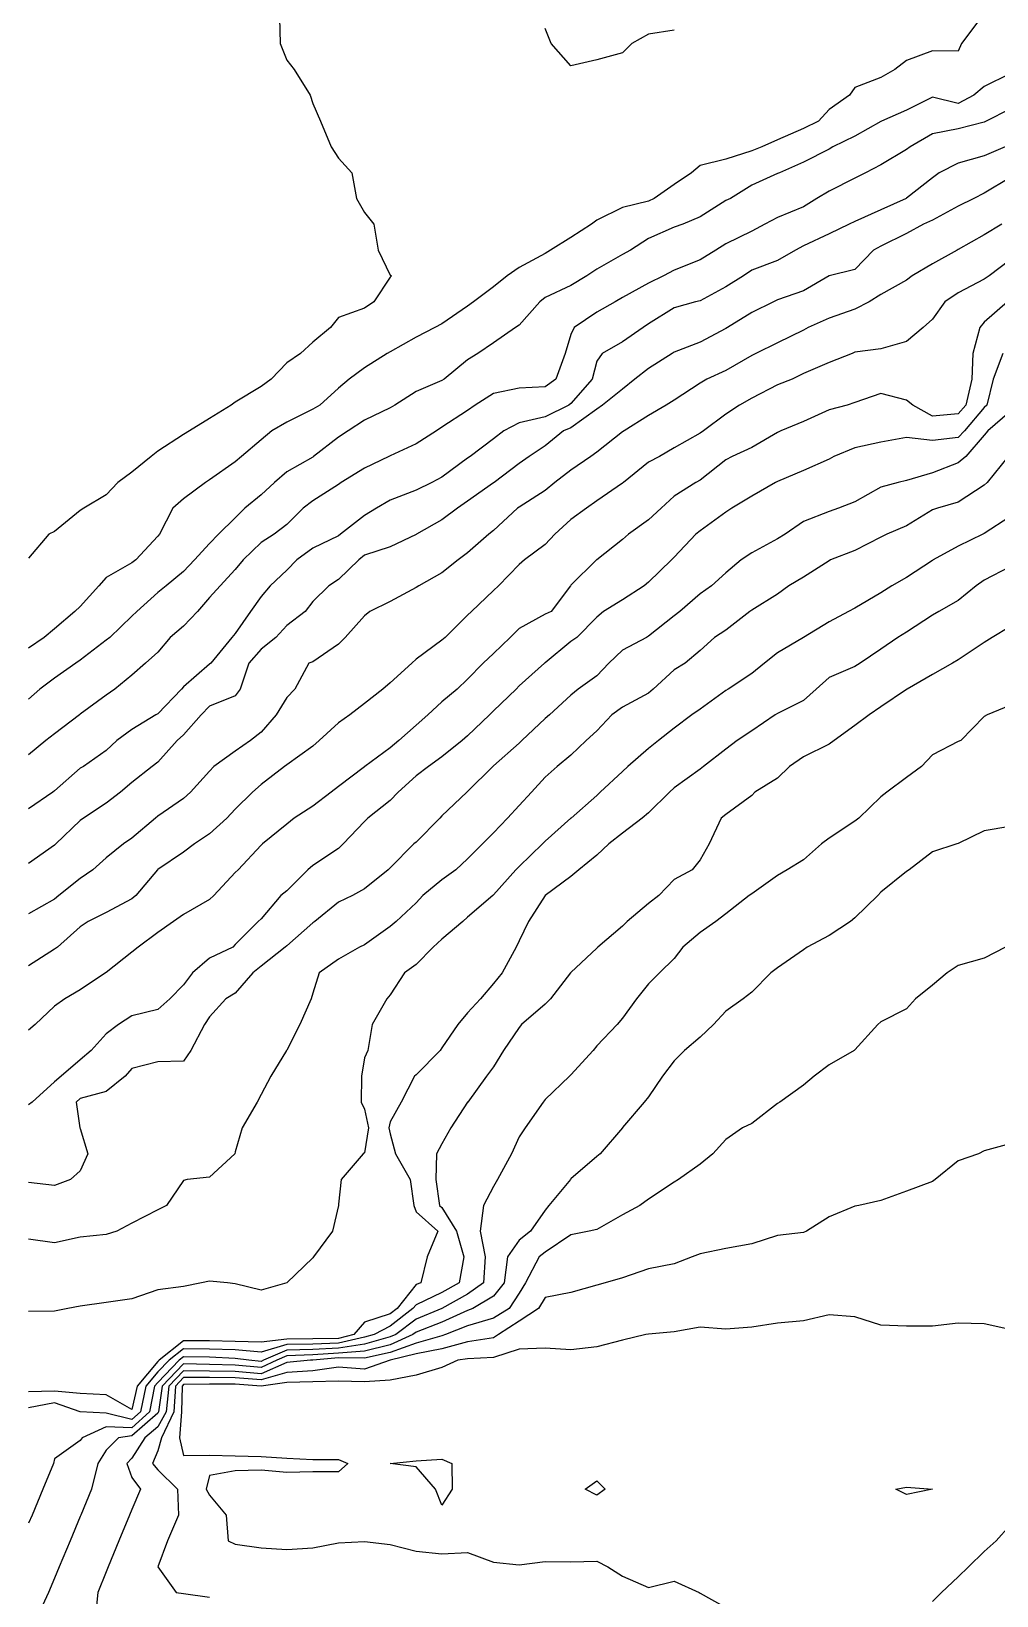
# Model space of a CAD drawing. Header units: metres. Extents: x 2681030 to 2681330, y 1246000 to 1246290.
# Drawn here: x 2681275.8 to 2681294.49, y 1246029.69 to 1246059.99 of the extents above; entities that cross this region are included whole.
import ezdxf

# ---------------------------------------------------------------- set-up
doc = ezdxf.new("R2010")
doc.units = ezdxf.units.M
doc.layers.add('BASIS_HOEHENLINIEN', color=8, linetype='Continuous')

msp = doc.modelspace()

# ---------------------------------------------------------------- linework, layer by layer
at = {"layer": 'BASIS_HOEHENLINIEN'}
for points in [[(2681294.188, 1246060.25, 0), (2681293.813, 1246059.75, 0), (2681293.75, 1246059.603, 0), (2681293.25, 1246059.611, 0), (2681292.75, 1246059.423, 0), (2681292.523, 1246059.25, 0), (2681292.25, 1246059.094, 0), (2681291.75, 1246058.899, 0), (2681291.644, 1246058.75, 0), (2681291.25, 1246058.474, 0), (2681291.046, 1246058.25, 0), (2681290.75, 1246058.103, 0), (2681290.25, 1246057.889, 0), (2681289.949, 1246057.75, 0), (2681289.75, 1246057.673, 0), (2681289.25, 1246057.514, 0), (2681288.75, 1246057.39, 0), (2681288.586, 1246057.25, 0), (2681288.25, 1246057.018, 0), (2681287.861, 1246056.75, 0), (2681287.75, 1246056.695, 0), (2681287.25, 1246056.574, 0), (2681286.75, 1246056.33, 0), (2681286.651, 1246056.25, 0), (2681286.25, 1246055.995, 0), (2681285.853, 1246055.75, 0), (2681285.75, 1246055.687, 0), (2681285.25, 1246055.416, 0), (2681285.018, 1246055.25, 0), (2681284.75, 1246055.042, 0), (2681284.361, 1246054.75, 0), (2681284.25, 1246054.667, 0), (2681283.75, 1246054.323, 0), (2681283.615, 1246054.25, 0), (2681283.25, 1246054.062, 0), (2681282.75, 1246053.78, 0), (2681282.69, 1246053.75, 0), (2681282.25, 1246053.47, 0), (2681281.957, 1246053.25, 0), (2681281.75, 1246053.079, 0), (2681281.389, 1246052.75, 0), (2681281.25, 1246052.672, 0), (2681280.75, 1246052.419, 0), (2681280.46, 1246052.25, 0), (2681280.25, 1246052.073, 0), (2681279.869, 1246051.75, 0), (2681279.75, 1246051.649, 0), (2681279.25, 1246051.298, 0), (2681279.176, 1246051.25, 0), (2681278.75, 1246050.933, 0), (2681278.542, 1246050.75, 0), (2681278.286, 1246050.25, 0), (2681278.25, 1246050.209, 0), (2681277.823, 1246049.75, 0), (2681277.75, 1246049.692, 0), (2681277.25, 1246049.407, 0), (2681277.109, 1246049.25, 0), (2681276.75, 1246048.85, 0), (2681276.646, 1246048.75, 0), (2681276.25, 1246048.417, 0), (2681276.052, 1246048.25, 0), (2681275.75, 1246048.039, 0)], [(2681280.606, 1246060.25, 0), (2681280.618, 1246059.75, 0), (2681280.75, 1246059.431, 0), (2681280.893, 1246059.25, 0), (2681281.199, 1246058.75, 0), (2681281.25, 1246058.588, 0), (2681281.4, 1246058.25, 0), (2681281.61, 1246057.75, 0), (2681281.75, 1246057.53, 0), (2681282.005, 1246057.25, 0), (2681282.095, 1246056.75, 0), (2681282.25, 1246056.481, 0), (2681282.432, 1246056.25, 0), (2681282.515, 1246055.75, 0), (2681282.75, 1246055.262, 0), (2681282.773, 1246055.25, 0), (2681282.75, 1246055.227, 0), (2681282.433, 1246054.75, 0), (2681282.25, 1246054.623, 0), (2681281.75, 1246054.448, 0), (2681281.596, 1246054.25, 0), (2681281.25, 1246053.965, 0), (2681281.013, 1246053.75, 0), (2681280.75, 1246053.566, 0), (2681280.448, 1246053.25, 0), (2681280.25, 1246053.108, 0), (2681279.75, 1246052.807, 0), (2681279.673, 1246052.75, 0), (2681279.25, 1246052.49, 0), (2681278.867, 1246052.25, 0), (2681278.75, 1246052.176, 0), (2681278.25, 1246051.857, 0), (2681278.121, 1246051.75, 0), (2681277.75, 1246051.451, 0), (2681277.478, 1246051.25, 0), (2681277.25, 1246051.012, 0), (2681276.816, 1246050.75, 0), (2681276.75, 1246050.705, 0), (2681276.25, 1246050.301, 0), (2681276.139, 1246050.25, 0), (2681275.75, 1246049.786, 0)], [(2681287.429, 1246059.75, 0), (2681287.25, 1246059.572, 0), (2681286.75, 1246059.438, 0), (2681286.25, 1246059.32, 0), (2681285.87, 1246059.75, 0), (2681285.75, 1246060.04, 0)], [(2681288.25, 1246060.009, 0), (2681287.75, 1246059.93, 0), (2681287.429, 1246059.75, 0)], [(2681294.75, 1246059.165, 0), (2681294.25, 1246058.919, 0), (2681294.049, 1246058.75, 0), (2681293.75, 1246058.591, 0), (2681293.25, 1246058.714, 0), (2681292.75, 1246058.459, 0), (2681292.262, 1246058.25, 0), (2681292.25, 1246058.244, 0), (2681291.75, 1246057.959, 0), (2681291.322, 1246057.75, 0), (2681291.25, 1246057.707, 0), (2681290.75, 1246057.455, 0), (2681290.286, 1246057.25, 0), (2681290.25, 1246057.234, 0), (2681289.75, 1246057.008, 0), (2681289.341, 1246056.75, 0), (2681289.25, 1246056.713, 0), (2681288.75, 1246056.393, 0), (2681288.416, 1246056.25, 0), (2681288.25, 1246056.195, 0), (2681287.75, 1246055.978, 0), (2681287.402, 1246055.75, 0), (2681287.25, 1246055.666, 0), (2681286.75, 1246055.382, 0), (2681286.556, 1246055.25, 0), (2681286.25, 1246055.066, 0), (2681285.75, 1246054.835, 0), (2681285.646, 1246054.75, 0), (2681285.25, 1246054.297, 0), (2681285.174, 1246054.25, 0), (2681284.75, 1246053.955, 0), (2681284.447, 1246053.75, 0), (2681284.25, 1246053.628, 0), (2681283.796, 1246053.25, 0), (2681283.75, 1246053.223, 0), (2681283.25, 1246053.01, 0), (2681282.839, 1246052.75, 0), (2681282.75, 1246052.696, 0), (2681282.25, 1246052.454, 0), (2681281.937, 1246052.25, 0), (2681281.75, 1246052.13, 0), (2681281.266, 1246051.75, 0), (2681281.25, 1246051.738, 0), (2681280.75, 1246051.457, 0), (2681280.509, 1246051.25, 0), (2681280.25, 1246051.01, 0), (2681279.935, 1246050.75, 0), (2681279.75, 1246050.568, 0), (2681279.428, 1246050.25, 0), (2681279.25, 1246050.07, 0), (2681278.958, 1246049.75, 0), (2681278.75, 1246049.527, 0), (2681278.41, 1246049.25, 0), (2681278.25, 1246049.116, 0), (2681277.846, 1246048.75, 0), (2681277.75, 1246048.663, 0), (2681277.322, 1246048.25, 0), (2681277.25, 1246048.194, 0), (2681276.75, 1246047.806, 0), (2681276.664, 1246047.75, 0), (2681276.25, 1246047.463, 0), (2681275.964, 1246047.25, 0), (2681275.75, 1246047.053, 0)], [(2681294.75, 1246058.477, 0), (2681294.292, 1246058.25, 0), (2681294.25, 1246058.229, 0), (2681293.75, 1246058.101, 0), (2681293.25, 1246058.005, 0), (2681292.821, 1246057.75, 0), (2681292.75, 1246057.7, 0), (2681292.25, 1246057.404, 0), (2681291.955, 1246057.25, 0), (2681291.75, 1246057.143, 0), (2681291.25, 1246056.892, 0), (2681291.014, 1246056.75, 0), (2681290.75, 1246056.59, 0), (2681290.25, 1246056.38, 0), (2681290.002, 1246056.25, 0), (2681289.75, 1246056.117, 0), (2681289.25, 1246055.87, 0), (2681289.057, 1246055.75, 0), (2681288.75, 1246055.561, 0), (2681288.25, 1246055.363, 0), (2681288.041, 1246055.25, 0), (2681287.75, 1246055.11, 0), (2681287.25, 1246054.834, 0), (2681287.105, 1246054.75, 0), (2681286.75, 1246054.55, 0), (2681286.314, 1246054.25, 0), (2681286.25, 1246054.118, 0), (2681286.138, 1246053.75, 0), (2681285.955, 1246053.25, 0), (2681285.75, 1246053.103, 0), (2681285.25, 1246053.074, 0), (2681284.75, 1246052.973, 0), (2681284.395, 1246052.75, 0), (2681284.25, 1246052.642, 0), (2681283.75, 1246052.319, 0), (2681283.645, 1246052.25, 0), (2681283.25, 1246052.001, 0), (2681282.75, 1246051.763, 0), (2681282.721, 1246051.75, 0), (2681282.25, 1246051.53, 0), (2681281.803, 1246051.25, 0), (2681281.75, 1246051.213, 0), (2681281.25, 1246050.896, 0), (2681281.063, 1246050.75, 0), (2681280.75, 1246050.437, 0), (2681280.504, 1246050.25, 0), (2681280.25, 1246050.09, 0), (2681279.901, 1246049.75, 0), (2681279.75, 1246049.562, 0), (2681279.459, 1246049.25, 0), (2681279.25, 1246049.022, 0), (2681279.017, 1246048.75, 0), (2681278.75, 1246048.469, 0), (2681278.491, 1246048.25, 0), (2681278.25, 1246047.964, 0), (2681278.013, 1246047.75, 0), (2681277.75, 1246047.521, 0), (2681277.419, 1246047.25, 0), (2681277.25, 1246047.134, 0), (2681276.75, 1246046.761, 0), (2681276.736, 1246046.75, 0), (2681276.25, 1246046.379, 0), (2681276.082, 1246046.25, 0), (2681275.75, 1246045.972, 0)], [(2681294.657, 1246057.75, 0), (2681294.25, 1246057.575, 0), (2681293.75, 1246057.431, 0), (2681293.38, 1246057.25, 0), (2681293.25, 1246057.149, 0), (2681292.75, 1246056.755, 0), (2681292.741, 1246056.75, 0), (2681292.25, 1246056.532, 0), (2681291.75, 1246056.307, 0), (2681291.638, 1246056.25, 0), (2681291.25, 1246056.066, 0), (2681290.75, 1246055.836, 0), (2681290.599, 1246055.75, 0), (2681290.25, 1246055.551, 0), (2681289.75, 1246055.361, 0), (2681289.59, 1246055.25, 0), (2681289.25, 1246055.042, 0), (2681288.75, 1246054.771, 0), (2681288.665, 1246054.75, 0), (2681288.25, 1246054.63, 0), (2681287.75, 1246054.322, 0), (2681287.647, 1246054.25, 0), (2681287.25, 1246053.974, 0), (2681286.854, 1246053.75, 0), (2681286.75, 1246053.599, 0), (2681286.66, 1246053.25, 0), (2681286.25, 1246052.781, 0), (2681286.21, 1246052.75, 0), (2681285.75, 1246052.524, 0), (2681285.25, 1246052.408, 0), (2681284.949, 1246052.25, 0), (2681284.75, 1246052.095, 0), (2681284.297, 1246051.75, 0), (2681284.25, 1246051.718, 0), (2681283.75, 1246051.356, 0), (2681283.557, 1246051.25, 0), (2681283.25, 1246051.098, 0), (2681282.75, 1246050.908, 0), (2681282.483, 1246050.75, 0), (2681282.25, 1246050.609, 0), (2681281.787, 1246050.25, 0), (2681281.75, 1246050.218, 0), (2681281.25, 1246049.977, 0), (2681280.944, 1246049.75, 0), (2681280.75, 1246049.552, 0), (2681280.424, 1246049.25, 0), (2681280.25, 1246049.04, 0), (2681280.047, 1246048.75, 0), (2681279.75, 1246048.324, 0), (2681279.684, 1246048.25, 0), (2681279.276, 1246047.75, 0), (2681279.25, 1246047.729, 0), (2681278.75, 1246047.291, 0), (2681278.711, 1246047.25, 0), (2681278.25, 1246046.771, 0), (2681278.213, 1246046.75, 0), (2681277.75, 1246046.467, 0), (2681277.456, 1246046.25, 0), (2681277.25, 1246046.059, 0), (2681276.809, 1246045.75, 0), (2681276.75, 1246045.717, 0), (2681276.25, 1246045.275, 0), (2681276.216, 1246045.25, 0), (2681275.75, 1246044.931, 0)], [(2681294.75, 1246057.147, 0), (2681294.25, 1246056.854, 0), (2681294.051, 1246056.75, 0), (2681293.75, 1246056.604, 0), (2681293.25, 1246056.329, 0), (2681293.074, 1246056.25, 0), (2681292.75, 1246056.07, 0), (2681292.25, 1246055.829, 0), (2681292.107, 1246055.75, 0), (2681291.75, 1246055.375, 0), (2681291.253, 1246055.25, 0), (2681291.25, 1246055.249, 0), (2681290.75, 1246054.961, 0), (2681290.25, 1246054.787, 0), (2681290.173, 1246054.75, 0), (2681289.75, 1246054.539, 0), (2681289.282, 1246054.25, 0), (2681289.25, 1246054.23, 0), (2681288.75, 1246053.969, 0), (2681288.25, 1246053.775, 0), (2681288.21, 1246053.75, 0), (2681287.75, 1246053.459, 0), (2681287.489, 1246053.25, 0), (2681287.25, 1246053.06, 0), (2681286.862, 1246052.75, 0), (2681286.75, 1246052.672, 0), (2681286.25, 1246052.311, 0), (2681286.107, 1246052.25, 0), (2681285.75, 1246051.96, 0), (2681285.442, 1246051.75, 0), (2681285.25, 1246051.62, 0), (2681284.762, 1246051.25, 0), (2681284.75, 1246051.241, 0), (2681284.25, 1246050.888, 0), (2681284.053, 1246050.75, 0), (2681283.75, 1246050.525, 0), (2681283.258, 1246050.25, 0), (2681283.25, 1246050.245, 0), (2681282.75, 1246050.002, 0), (2681282.25, 1246049.841, 0), (2681282.144, 1246049.75, 0), (2681281.75, 1246049.372, 0), (2681281.563, 1246049.25, 0), (2681281.25, 1246048.942, 0), (2681281.103, 1246048.75, 0), (2681280.75, 1246048.48, 0), (2681280.536, 1246048.25, 0), (2681280.25, 1246048.021, 0), (2681280.016, 1246047.75, 0), (2681279.846, 1246047.25, 0), (2681279.75, 1246047.121, 0), (2681279.25, 1246046.919, 0), (2681279.093, 1246046.75, 0), (2681278.75, 1246046.362, 0), (2681278.626, 1246046.25, 0), (2681278.25, 1246045.834, 0), (2681278.142, 1246045.75, 0), (2681277.75, 1246045.44, 0), (2681277.526, 1246045.25, 0), (2681277.25, 1246045.038, 0), (2681276.81, 1246044.75, 0), (2681276.75, 1246044.704, 0), (2681276.279, 1246044.25, 0), (2681276.25, 1246044.225, 0), (2681275.75, 1246043.872, 0)], [(2681294.592, 1246056.25, 0), (2681294.25, 1246056.043, 0), (2681293.75, 1246055.763, 0), (2681293.726, 1246055.75, 0), (2681293.25, 1246055.486, 0), (2681292.858, 1246055.25, 0), (2681292.75, 1246055.17, 0), (2681292.25, 1246054.893, 0), (2681292.023, 1246054.75, 0), (2681291.75, 1246054.605, 0), (2681291.25, 1246054.434, 0), (2681290.845, 1246054.25, 0), (2681290.75, 1246054.203, 0), (2681290.25, 1246053.955, 0), (2681289.833, 1246053.75, 0), (2681289.75, 1246053.711, 0), (2681289.25, 1246053.417, 0), (2681288.883, 1246053.25, 0), (2681288.75, 1246053.171, 0), (2681288.25, 1246052.842, 0), (2681288.096, 1246052.75, 0), (2681287.75, 1246052.544, 0), (2681287.282, 1246052.25, 0), (2681287.25, 1246052.229, 0), (2681286.75, 1246051.836, 0), (2681286.636, 1246051.75, 0), (2681286.25, 1246051.49, 0), (2681285.939, 1246051.25, 0), (2681285.75, 1246051.095, 0), (2681285.25, 1246050.775, 0), (2681285.216, 1246050.75, 0), (2681284.75, 1246050.318, 0), (2681284.663, 1246050.25, 0), (2681284.25, 1246049.89, 0), (2681284.064, 1246049.75, 0), (2681283.75, 1246049.5, 0), (2681283.303, 1246049.25, 0), (2681283.25, 1246049.218, 0), (2681282.75, 1246048.944, 0), (2681282.355, 1246048.75, 0), (2681282.25, 1246048.666, 0), (2681281.881, 1246048.25, 0), (2681281.75, 1246048.117, 0), (2681281.25, 1246047.779, 0), (2681281.176, 1246047.75, 0), (2681280.905, 1246047.25, 0), (2681280.75, 1246047.088, 0), (2681280.54, 1246046.75, 0), (2681280.25, 1246046.417, 0), (2681280.043, 1246046.25, 0), (2681279.75, 1246046.049, 0), (2681279.338, 1246045.75, 0), (2681279.25, 1246045.659, 0), (2681278.886, 1246045.25, 0), (2681278.75, 1246045.131, 0), (2681278.25, 1246044.789, 0), (2681278.206, 1246044.75, 0), (2681277.75, 1246044.36, 0), (2681277.585, 1246044.25, 0), (2681277.25, 1246043.982, 0), (2681276.994, 1246043.75, 0), (2681276.75, 1246043.577, 0), (2681276.336, 1246043.25, 0), (2681276.25, 1246043.181, 0), (2681275.75, 1246042.898, 0)], [(2681294.75, 1246055.557, 0), (2681294.346, 1246055.25, 0), (2681294.25, 1246055.187, 0), (2681293.75, 1246054.922, 0), (2681293.489, 1246054.75, 0), (2681293.25, 1246054.412, 0), (2681293.071, 1246054.25, 0), (2681292.75, 1246053.981, 0), (2681292.25, 1246053.836, 0), (2681291.75, 1246053.771, 0), (2681291.697, 1246053.75, 0), (2681291.25, 1246053.572, 0), (2681290.75, 1246053.36, 0), (2681290.532, 1246053.25, 0), (2681290.25, 1246053.138, 0), (2681289.75, 1246052.884, 0), (2681289.514, 1246052.75, 0), (2681289.25, 1246052.573, 0), (2681288.82, 1246052.25, 0), (2681288.75, 1246052.202, 0), (2681288.25, 1246051.92, 0), (2681287.968, 1246051.75, 0), (2681287.75, 1246051.642, 0), (2681287.266, 1246051.25, 0), (2681287.25, 1246051.235, 0), (2681286.75, 1246050.895, 0), (2681286.55, 1246050.75, 0), (2681286.25, 1246050.535, 0), (2681285.938, 1246050.25, 0), (2681285.75, 1246050.051, 0), (2681285.354, 1246049.75, 0), (2681285.25, 1246049.661, 0), (2681284.847, 1246049.25, 0), (2681284.75, 1246049.155, 0), (2681284.324, 1246048.75, 0), (2681284.25, 1246048.678, 0), (2681283.812, 1246048.25, 0), (2681283.75, 1246048.193, 0), (2681283.25, 1246047.831, 0), (2681283.171, 1246047.75, 0), (2681282.75, 1246047.37, 0), (2681282.609, 1246047.25, 0), (2681282.25, 1246046.971, 0), (2681281.971, 1246046.75, 0), (2681281.75, 1246046.598, 0), (2681281.374, 1246046.25, 0), (2681281.25, 1246046.144, 0), (2681280.75, 1246045.784, 0), (2681280.704, 1246045.75, 0), (2681280.25, 1246045.401, 0), (2681280.085, 1246045.25, 0), (2681279.75, 1246044.921, 0), (2681279.587, 1246044.75, 0), (2681279.25, 1246044.443, 0), (2681278.962, 1246044.25, 0), (2681278.75, 1246044.089, 0), (2681278.25, 1246043.753, 0), (2681278.247, 1246043.75, 0), (2681277.827, 1246043.25, 0), (2681277.75, 1246043.188, 0), (2681277.25, 1246042.919, 0), (2681276.902, 1246042.75, 0), (2681276.75, 1246042.643, 0), (2681276.308, 1246042.25, 0), (2681276.25, 1246042.214, 0), (2681275.75, 1246041.89, 0)], [(2681294.706, 1246054.75, 0), (2681294.25, 1246054.353, 0), (2681294.168, 1246054.25, 0), (2681294.032, 1246053.75, 0), (2681294.013, 1246053.25, 0), (2681293.895, 1246052.75, 0), (2681293.75, 1246052.578, 0), (2681293.25, 1246052.535, 0), (2681292.868, 1246052.75, 0), (2681292.75, 1246052.847, 0), (2681292.25, 1246052.971, 0), (2681291.75, 1246052.801, 0), (2681291.596, 1246052.75, 0), (2681291.25, 1246052.654, 0), (2681290.75, 1246052.429, 0), (2681290.315, 1246052.25, 0), (2681290.25, 1246052.221, 0), (2681289.75, 1246051.928, 0), (2681289.37, 1246051.75, 0), (2681289.25, 1246051.69, 0), (2681288.75, 1246051.294, 0), (2681288.669, 1246051.25, 0), (2681288.25, 1246050.985, 0), (2681287.997, 1246050.75, 0), (2681287.75, 1246050.526, 0), (2681287.365, 1246050.25, 0), (2681287.25, 1246050.148, 0), (2681286.75, 1246049.754, 0), (2681286.744, 1246049.75, 0), (2681286.25, 1246049.262, 0), (2681286.241, 1246049.25, 0), (2681285.864, 1246048.75, 0), (2681285.75, 1246048.699, 0), (2681285.25, 1246048.422, 0), (2681285.073, 1246048.25, 0), (2681284.75, 1246047.94, 0), (2681284.549, 1246047.75, 0), (2681284.25, 1246047.439, 0), (2681284.045, 1246047.25, 0), (2681283.75, 1246047.004, 0), (2681283.482, 1246046.75, 0), (2681283.25, 1246046.549, 0), (2681282.916, 1246046.25, 0), (2681282.75, 1246046.111, 0), (2681282.259, 1246045.75, 0), (2681282.25, 1246045.743, 0), (2681281.75, 1246045.361, 0), (2681281.61, 1246045.25, 0), (2681281.25, 1246044.98, 0), (2681280.893, 1246044.75, 0), (2681280.75, 1246044.633, 0), (2681280.281, 1246044.25, 0), (2681280.25, 1246044.225, 0), (2681279.806, 1246043.75, 0), (2681279.75, 1246043.699, 0), (2681279.337, 1246043.25, 0), (2681279.25, 1246043.173, 0), (2681278.75, 1246042.881, 0), (2681278.552, 1246042.75, 0), (2681278.25, 1246042.533, 0), (2681277.868, 1246042.25, 0), (2681277.75, 1246042.152, 0), (2681277.25, 1246041.759, 0), (2681277.238, 1246041.75, 0), (2681276.75, 1246041.424, 0), (2681276.453, 1246041.25, 0), (2681276.25, 1246041.106, 0), (2681275.875, 1246040.75, 0), (2681275.75, 1246040.641, 0)], [(2681294.613, 1246053.75, 0), (2681294.423, 1246053.25, 0), (2681294.302, 1246052.75, 0), (2681294.25, 1246052.703, 0), (2681293.872, 1246052.25, 0), (2681293.75, 1246052.118, 0), (2681293.25, 1246052.064, 0), (2681292.75, 1246052.118, 0), (2681292.25, 1246052.032, 0), (2681291.75, 1246051.922, 0), (2681291.338, 1246051.75, 0), (2681291.25, 1246051.701, 0), (2681290.75, 1246051.485, 0), (2681290.25, 1246051.267, 0), (2681290.213, 1246051.25, 0), (2681289.75, 1246050.985, 0), (2681289.363, 1246050.75, 0), (2681289.25, 1246050.678, 0), (2681288.75, 1246050.311, 0), (2681288.668, 1246050.25, 0), (2681288.25, 1246049.802, 0), (2681288.2, 1246049.75, 0), (2681287.75, 1246049.321, 0), (2681287.671, 1246049.25, 0), (2681287.25, 1246048.98, 0), (2681286.88, 1246048.75, 0), (2681286.75, 1246048.642, 0), (2681286.365, 1246048.25, 0), (2681286.25, 1246048.17, 0), (2681285.75, 1246047.757, 0), (2681285.741, 1246047.75, 0), (2681285.25, 1246047.313, 0), (2681285.187, 1246047.25, 0), (2681284.75, 1246046.826, 0), (2681284.672, 1246046.75, 0), (2681284.25, 1246046.346, 0), (2681284.145, 1246046.25, 0), (2681283.75, 1246045.934, 0), (2681283.489, 1246045.75, 0), (2681283.25, 1246045.569, 0), (2681282.906, 1246045.25, 0), (2681282.75, 1246045.09, 0), (2681282.315, 1246044.75, 0), (2681282.25, 1246044.687, 0), (2681281.84, 1246044.25, 0), (2681281.75, 1246044.162, 0), (2681281.25, 1246043.829, 0), (2681281.156, 1246043.75, 0), (2681280.75, 1246043.343, 0), (2681280.63, 1246043.25, 0), (2681280.25, 1246042.796, 0), (2681280.195, 1246042.75, 0), (2681279.75, 1246042.301, 0), (2681279.701, 1246042.25, 0), (2681279.25, 1246042.037, 0), (2681278.922, 1246041.75, 0), (2681278.75, 1246041.521, 0), (2681278.482, 1246041.25, 0), (2681278.25, 1246041.043, 0), (2681277.75, 1246040.921, 0), (2681277.489, 1246040.75, 0), (2681277.25, 1246040.574, 0), (2681276.959, 1246040.25, 0), (2681276.75, 1246040.068, 0), (2681276.382, 1246039.75, 0), (2681276.25, 1246039.641, 0), (2681275.815, 1246039.25, 0), (2681275.75, 1246039.198, 0)], [(2681294.75, 1246052.62, 0), (2681294.32, 1246052.25, 0), (2681294.25, 1246052.165, 0), (2681293.895, 1246051.75, 0), (2681293.75, 1246051.631, 0), (2681293.25, 1246051.438, 0), (2681292.75, 1246051.286, 0), (2681292.588, 1246051.25, 0), (2681292.25, 1246051.162, 0), (2681291.75, 1246050.876, 0), (2681291.429, 1246050.75, 0), (2681291.25, 1246050.688, 0), (2681290.75, 1246050.494, 0), (2681290.397, 1246050.25, 0), (2681290.25, 1246050.158, 0), (2681289.75, 1246049.887, 0), (2681289.543, 1246049.75, 0), (2681289.25, 1246049.499, 0), (2681288.973, 1246049.25, 0), (2681288.75, 1246049.094, 0), (2681288.358, 1246048.75, 0), (2681288.25, 1246048.67, 0), (2681287.75, 1246048.273, 0), (2681287.716, 1246048.25, 0), (2681287.25, 1246048.002, 0), (2681286.985, 1246047.75, 0), (2681286.75, 1246047.504, 0), (2681286.39, 1246047.25, 0), (2681286.25, 1246047.133, 0), (2681285.832, 1246046.75, 0), (2681285.75, 1246046.678, 0), (2681285.301, 1246046.25, 0), (2681285.25, 1246046.201, 0), (2681284.75, 1246045.763, 0), (2681284.737, 1246045.75, 0), (2681284.25, 1246045.265, 0), (2681284.232, 1246045.25, 0), (2681283.75, 1246044.792, 0), (2681283.709, 1246044.75, 0), (2681283.25, 1246044.286, 0), (2681283.21, 1246044.25, 0), (2681282.75, 1246043.787, 0), (2681282.711, 1246043.75, 0), (2681282.25, 1246043.38, 0), (2681282.022, 1246043.25, 0), (2681281.75, 1246043.121, 0), (2681281.292, 1246042.75, 0), (2681281.25, 1246042.721, 0), (2681280.75, 1246042.279, 0), (2681280.719, 1246042.25, 0), (2681280.25, 1246041.88, 0), (2681280.092, 1246041.75, 0), (2681279.75, 1246041.361, 0), (2681279.57, 1246041.25, 0), (2681279.25, 1246040.902, 0), (2681279.157, 1246040.75, 0), (2681278.888, 1246040.25, 0), (2681278.75, 1246040.045, 0), (2681278.25, 1246040.029, 0), (2681277.75, 1246039.901, 0), (2681277.62, 1246039.75, 0), (2681277.25, 1246039.452, 0), (2681276.75, 1246039.321, 0), (2681276.669, 1246039.25, 0), (2681276.741, 1246038.75, 0), (2681276.75, 1246038.741, 0), (2681276.897, 1246038.25, 0), (2681276.75, 1246037.916, 0), (2681276.562, 1246037.75, 0), (2681276.25, 1246037.632, 0), (2681275.75, 1246037.694, 0)], [(2681294.713, 1246051.75, 0), (2681294.311, 1246051.25, 0), (2681294.25, 1246051.2, 0), (2681293.75, 1246050.869, 0), (2681293.349, 1246050.75, 0), (2681293.25, 1246050.717, 0), (2681292.75, 1246050.411, 0), (2681292.366, 1246050.25, 0), (2681292.25, 1246050.192, 0), (2681291.75, 1246049.932, 0), (2681291.275, 1246049.75, 0), (2681291.25, 1246049.735, 0), (2681290.75, 1246049.413, 0), (2681290.469, 1246049.25, 0), (2681290.25, 1246049.086, 0), (2681289.75, 1246048.779, 0), (2681289.717, 1246048.75, 0), (2681289.25, 1246048.39, 0), (2681289.028, 1246048.25, 0), (2681288.75, 1246047.998, 0), (2681288.463, 1246047.75, 0), (2681288.25, 1246047.62, 0), (2681287.841, 1246047.25, 0), (2681287.75, 1246047.17, 0), (2681287.25, 1246046.901, 0), (2681287.041, 1246046.75, 0), (2681286.75, 1246046.439, 0), (2681286.543, 1246046.25, 0), (2681286.25, 1246045.97, 0), (2681285.983, 1246045.75, 0), (2681285.75, 1246045.544, 0), (2681285.486, 1246045.25, 0), (2681285.25, 1246044.994, 0), (2681285.02, 1246044.75, 0), (2681284.75, 1246044.464, 0), (2681284.536, 1246044.25, 0), (2681284.25, 1246043.962, 0), (2681284.02, 1246043.75, 0), (2681283.75, 1246043.557, 0), (2681283.383, 1246043.25, 0), (2681283.25, 1246043.109, 0), (2681282.869, 1246042.75, 0), (2681282.75, 1246042.649, 0), (2681282.25, 1246042.295, 0), (2681282.155, 1246042.25, 0), (2681281.75, 1246042.017, 0), (2681281.376, 1246041.75, 0), (2681281.25, 1246041.357, 0), (2681281.222, 1246041.25, 0), (2681280.999, 1246040.75, 0), (2681280.75, 1246040.255, 0), (2681280.745, 1246040.25, 0), (2681280.44, 1246039.75, 0), (2681280.25, 1246039.395, 0), (2681280.176, 1246039.25, 0), (2681279.885, 1246038.75, 0), (2681279.75, 1246038.286, 0), (2681279.74, 1246038.25, 0), (2681279.25, 1246037.794, 0), (2681278.819, 1246037.75, 0), (2681278.75, 1246037.73, 0), (2681278.418, 1246037.25, 0), (2681278.25, 1246037.163, 0), (2681277.75, 1246036.902, 0), (2681277.458, 1246036.75, 0), (2681277.25, 1246036.688, 0), (2681276.75, 1246036.634, 0), (2681276.25, 1246036.527, 0), (2681275.75, 1246036.598, 0)], [(2681294.75, 1246050.582, 0), (2681294.25, 1246050.264, 0), (2681294.226, 1246050.25, 0), (2681293.75, 1246050.015, 0), (2681293.263, 1246049.75, 0), (2681293.25, 1246049.74, 0), (2681292.75, 1246049.41, 0), (2681292.462, 1246049.25, 0), (2681292.25, 1246049.113, 0), (2681291.75, 1246048.816, 0), (2681291.626, 1246048.75, 0), (2681291.25, 1246048.549, 0), (2681290.75, 1246048.25, 0), (2681290.75, 1246048.25, 0), (2681290.25, 1246047.952, 0), (2681290.001, 1246047.75, 0), (2681289.75, 1246047.552, 0), (2681289.295, 1246047.25, 0), (2681289.25, 1246047.224, 0), (2681288.75, 1246046.861, 0), (2681288.59, 1246046.75, 0), (2681288.25, 1246046.492, 0), (2681287.943, 1246046.25, 0), (2681287.75, 1246046.097, 0), (2681287.352, 1246045.75, 0), (2681287.25, 1246045.654, 0), (2681286.816, 1246045.25, 0), (2681286.75, 1246045.188, 0), (2681286.254, 1246044.75, 0), (2681286.25, 1246044.747, 0), (2681285.75, 1246044.304, 0), (2681285.699, 1246044.25, 0), (2681285.25, 1246043.813, 0), (2681285.183, 1246043.75, 0), (2681284.75, 1246043.264, 0), (2681284.736, 1246043.25, 0), (2681284.25, 1246042.834, 0), (2681284.156, 1246042.75, 0), (2681283.75, 1246042.402, 0), (2681283.581, 1246042.25, 0), (2681283.25, 1246041.917, 0), (2681283.028, 1246041.75, 0), (2681282.75, 1246041.329, 0), (2681282.688, 1246041.25, 0), (2681282.399, 1246040.75, 0), (2681282.317, 1246040.25, 0), (2681282.25, 1246040.108, 0), (2681282.197, 1246039.75, 0), (2681282.186, 1246039.25, 0), (2681282.25, 1246039.114, 0), (2681282.33, 1246038.75, 0), (2681282.25, 1246038.267, 0), (2681282.226, 1246038.25, 0), (2681281.801, 1246037.75, 0), (2681281.75, 1246037.27, 0), (2681281.748, 1246037.25, 0), (2681281.63, 1246036.75, 0), (2681281.267, 1246036.25, 0), (2681281.25, 1246036.232, 0), (2681280.75, 1246035.75, 0), (2681280.75, 1246035.75, 0), (2681280.25, 1246035.609, 0), (2681279.75, 1246035.729, 0), (2681279.603, 1246035.75, 0), (2681279.25, 1246035.783, 0), (2681279.097, 1246035.75, 0), (2681278.75, 1246035.679, 0), (2681278.25, 1246035.611, 0), (2681277.75, 1246035.44, 0), (2681277.25, 1246035.366, 0), (2681276.75, 1246035.295, 0), (2681276.51, 1246035.25, 0), (2681276.25, 1246035.198, 0), (2681275.75, 1246035.197, 0)], [(2681294.75, 1246049.617, 0), (2681294.25, 1246049.358, 0), (2681294.097, 1246049.25, 0), (2681293.75, 1246048.966, 0), (2681293.375, 1246048.75, 0), (2681293.25, 1246048.681, 0), (2681292.75, 1246048.352, 0), (2681292.579, 1246048.25, 0), (2681292.25, 1246048.023, 0), (2681291.85, 1246047.75, 0), (2681291.75, 1246047.683, 0), (2681291.25, 1246047.474, 0), (2681290.999, 1246047.25, 0), (2681290.75, 1246047.029, 0), (2681290.25, 1246046.778, 0), (2681290.205, 1246046.75, 0), (2681289.75, 1246046.44, 0), (2681289.471, 1246046.25, 0), (2681289.25, 1246046.083, 0), (2681288.819, 1246045.75, 0), (2681288.75, 1246045.7, 0), (2681288.25, 1246045.334, 0), (2681288.161, 1246045.25, 0), (2681287.75, 1246044.855, 0), (2681287.628, 1246044.75, 0), (2681287.25, 1246044.457, 0), (2681286.985, 1246044.25, 0), (2681286.75, 1246044.029, 0), (2681286.402, 1246043.75, 0), (2681286.25, 1246043.621, 0), (2681285.75, 1246043.251, 0), (2681285.749, 1246043.25, 0), (2681285.431, 1246042.75, 0), (2681285.25, 1246042.375, 0), (2681285.188, 1246042.25, 0), (2681284.921, 1246041.75, 0), (2681284.75, 1246041.546, 0), (2681284.496, 1246041.25, 0), (2681284.25, 1246040.979, 0), (2681284.063, 1246040.75, 0), (2681283.75, 1246040.299, 0), (2681283.719, 1246040.25, 0), (2681283.25, 1246039.775, 0), (2681283.223, 1246039.75, 0), (2681282.966, 1246039.25, 0), (2681282.75, 1246038.868, 0), (2681282.727, 1246038.75, 0), (2681282.75, 1246038.636, 0), (2681282.855, 1246038.25, 0), (2681283.139, 1246037.75, 0), (2681283.205, 1246037.25, 0), (2681283.25, 1246037.125, 0), (2681283.672, 1246036.75, 0), (2681283.468, 1246036.25, 0), (2681283.342, 1246035.75, 0), (2681283.25, 1246035.716, 0), (2681282.883, 1246035.25, 0), (2681282.75, 1246035.148, 0), (2681282.25, 1246034.989, 0), (2681282.044, 1246034.75, 0), (2681281.75, 1246034.672, 0), (2681281.25, 1246034.664, 0), (2681280.75, 1246034.661, 0), (2681280.25, 1246034.597, 0), (2681279.75, 1246034.616, 0), (2681279.25, 1246034.623, 0), (2681278.75, 1246034.626, 0), (2681278.275, 1246034.25, 0), (2681278.25, 1246034.224, 0), (2681277.851, 1246033.75, 0), (2681277.75, 1246033.293, 0), (2681277.25, 1246033.58, 0), (2681276.75, 1246033.606, 0), (2681276.25, 1246033.652, 0), (2681275.75, 1246033.639, 0)], [(2681294.75, 1246048.452, 0), (2681294.407, 1246048.25, 0), (2681294.25, 1246048.154, 0), (2681293.75, 1246047.816, 0), (2681293.638, 1246047.75, 0), (2681293.25, 1246047.533, 0), (2681292.761, 1246047.25, 0), (2681292.75, 1246047.243, 0), (2681292.25, 1246046.907, 0), (2681292.023, 1246046.75, 0), (2681291.75, 1246046.544, 0), (2681291.347, 1246046.25, 0), (2681291.25, 1246046.18, 0), (2681290.75, 1246045.934, 0), (2681290.48, 1246045.75, 0), (2681290.25, 1246045.525, 0), (2681289.808, 1246045.25, 0), (2681289.75, 1246045.187, 0), (2681289.25, 1246044.821, 0), (2681289.157, 1246044.75, 0), (2681288.924, 1246044.25, 0), (2681288.75, 1246043.943, 0), (2681288.6, 1246043.75, 0), (2681288.25, 1246043.559, 0), (2681287.952, 1246043.25, 0), (2681287.75, 1246043.094, 0), (2681287.338, 1246042.75, 0), (2681287.25, 1246042.659, 0), (2681286.77, 1246042.25, 0), (2681286.75, 1246042.233, 0), (2681286.25, 1246041.757, 0), (2681286.24, 1246041.75, 0), (2681285.854, 1246041.25, 0), (2681285.75, 1246041.148, 0), (2681285.292, 1246040.75, 0), (2681285.25, 1246040.696, 0), (2681284.945, 1246040.25, 0), (2681284.75, 1246039.932, 0), (2681284.614, 1246039.75, 0), (2681284.252, 1246039.25, 0), (2681284.25, 1246039.248, 0), (2681283.925, 1246038.75, 0), (2681283.75, 1246038.444, 0), (2681283.645, 1246038.25, 0), (2681283.631, 1246037.75, 0), (2681283.708, 1246037.25, 0), (2681283.75, 1246037.209, 0), (2681284.035, 1246036.75, 0), (2681284.176, 1246036.25, 0), (2681284.087, 1246035.75, 0), (2681283.75, 1246035.561, 0), (2681283.25, 1246035.324, 0), (2681283.191, 1246035.25, 0), (2681282.75, 1246034.91, 0), (2681282.441, 1246034.75, 0), (2681282.25, 1246034.694, 0), (2681281.75, 1246034.578, 0), (2681281.25, 1246034.561, 0), (2681280.75, 1246034.552, 0), (2681280.25, 1246034.405, 0), (2681279.75, 1246034.451, 0), (2681279.25, 1246034.466, 0), (2681278.75, 1246034.473, 0), (2681278.469, 1246034.25, 0), (2681278.25, 1246034.023, 0), (2681278.02, 1246033.75, 0), (2681277.916, 1246033.25, 0), (2681277.75, 1246033.101, 0), (2681277.25, 1246033.225, 0), (2681276.75, 1246033.248, 0), (2681276.748, 1246033.25, 0), (2681276.25, 1246033.427, 0), (2681275.75, 1246033.33, 0)], [(2681294.75, 1246046.928, 0), (2681294.307, 1246046.75, 0), (2681294.25, 1246046.716, 0), (2681293.799, 1246046.25, 0), (2681293.75, 1246046.234, 0), (2681293.25, 1246045.974, 0), (2681293.037, 1246045.75, 0), (2681292.75, 1246045.535, 0), (2681292.369, 1246045.25, 0), (2681292.25, 1246045.163, 0), (2681291.823, 1246044.75, 0), (2681291.75, 1246044.689, 0), (2681291.25, 1246044.36, 0), (2681291.099, 1246044.25, 0), (2681290.75, 1246043.943, 0), (2681290.439, 1246043.75, 0), (2681290.25, 1246043.637, 0), (2681289.75, 1246043.284, 0), (2681289.702, 1246043.25, 0), (2681289.25, 1246042.896, 0), (2681289.053, 1246042.75, 0), (2681288.75, 1246042.532, 0), (2681288.416, 1246042.25, 0), (2681288.25, 1246042.032, 0), (2681287.967, 1246041.75, 0), (2681287.75, 1246041.539, 0), (2681287.518, 1246041.25, 0), (2681287.25, 1246040.872, 0), (2681287.145, 1246040.75, 0), (2681286.75, 1246040.338, 0), (2681286.682, 1246040.25, 0), (2681286.25, 1246039.778, 0), (2681286.222, 1246039.75, 0), (2681285.75, 1246039.303, 0), (2681285.715, 1246039.25, 0), (2681285.363, 1246038.75, 0), (2681285.25, 1246038.579, 0), (2681285.1, 1246038.25, 0), (2681284.825, 1246037.75, 0), (2681284.75, 1246037.613, 0), (2681284.557, 1246037.25, 0), (2681284.491, 1246036.75, 0), (2681284.59, 1246036.25, 0), (2681284.558, 1246035.75, 0), (2681284.25, 1246035.527, 0), (2681283.75, 1246035.251, 0), (2681283.748, 1246035.25, 0), (2681283.25, 1246035.046, 0), (2681282.859, 1246034.75, 0), (2681282.75, 1246034.701, 0), (2681282.25, 1246034.56, 0), (2681281.75, 1246034.484, 0), (2681281.25, 1246034.458, 0), (2681280.75, 1246034.443, 0), (2681280.299, 1246034.25, 0), (2681280.25, 1246034.227, 0), (2681280.015, 1246034.25, 0), (2681279.75, 1246034.286, 0), (2681279.25, 1246034.309, 0), (2681278.75, 1246034.319, 0), (2681278.662, 1246034.25, 0), (2681278.25, 1246033.822, 0), (2681278.189, 1246033.75, 0), (2681278.092, 1246033.25, 0), (2681277.75, 1246032.942, 0), (2681277.25, 1246032.961, 0), (2681276.787, 1246032.75, 0), (2681276.75, 1246032.698, 0), (2681276.25, 1246032.338, 0), (2681276.231, 1246032.25, 0), (2681276.025, 1246031.75, 0), (2681275.816, 1246031.25, 0), (2681275.75, 1246031.092, 0)], [(2681294.75, 1246044.587, 0), (2681294.25, 1246044.503, 0), (2681293.75, 1246044.258, 0), (2681293.72, 1246044.25, 0), (2681293.25, 1246044.095, 0), (2681292.796, 1246043.75, 0), (2681292.75, 1246043.713, 0), (2681292.25, 1246043.313, 0), (2681292.192, 1246043.25, 0), (2681291.75, 1246042.817, 0), (2681291.664, 1246042.75, 0), (2681291.25, 1246042.479, 0), (2681290.821, 1246042.25, 0), (2681290.75, 1246042.196, 0), (2681290.25, 1246041.85, 0), (2681290.12, 1246041.75, 0), (2681289.75, 1246041.38, 0), (2681289.587, 1246041.25, 0), (2681289.25, 1246041.009, 0), (2681289.01, 1246040.75, 0), (2681288.75, 1246040.51, 0), (2681288.446, 1246040.25, 0), (2681288.25, 1246040.052, 0), (2681288.023, 1246039.75, 0), (2681287.75, 1246039.354, 0), (2681287.669, 1246039.25, 0), (2681287.25, 1246038.755, 0), (2681287.246, 1246038.75, 0), (2681286.816, 1246038.25, 0), (2681286.75, 1246038.197, 0), (2681286.25, 1246037.764, 0), (2681286.239, 1246037.75, 0), (2681285.822, 1246037.25, 0), (2681285.75, 1246037.156, 0), (2681285.468, 1246036.75, 0), (2681285.25, 1246036.575, 0), (2681285.023, 1246036.25, 0), (2681284.959, 1246035.75, 0), (2681284.75, 1246035.488, 0), (2681284.348, 1246035.25, 0), (2681284.25, 1246035.213, 0), (2681283.75, 1246034.988, 0), (2681283.25, 1246034.794, 0), (2681283.191, 1246034.75, 0), (2681282.75, 1246034.55, 0), (2681282.25, 1246034.426, 0), (2681281.75, 1246034.39, 0), (2681281.25, 1246034.355, 0), (2681280.75, 1246034.334, 0), (2681280.554, 1246034.25, 0), (2681280.25, 1246034.108, 0), (2681279.75, 1246034.154, 0), (2681279.25, 1246034.17, 0), (2681278.75, 1246034.178, 0), (2681278.333, 1246033.75, 0), (2681278.265, 1246033.25, 0), (2681278.25, 1246033.223, 0), (2681277.75, 1246032.784, 0), (2681277.491, 1246032.75, 0), (2681277.25, 1246032.506, 0), (2681277.092, 1246032.25, 0), (2681276.969, 1246031.75, 0), (2681276.76, 1246031.25, 0), (2681276.75, 1246031.225, 0), (2681276.551, 1246030.75, 0), (2681276.343, 1246030.25, 0), (2681276.25, 1246030.028, 0), (2681276.134, 1246029.75, 0), (2681275.899, 1246029.25, 0)], [(2681294.663, 1246042.25, 0), (2681294.25, 1246042.035, 0), (2681293.75, 1246041.897, 0), (2681293.538, 1246041.75, 0), (2681293.25, 1246041.512, 0), (2681292.921, 1246041.25, 0), (2681292.75, 1246041.058, 0), (2681292.25, 1246040.803, 0), (2681292.195, 1246040.75, 0), (2681291.75, 1246040.264, 0), (2681291.733, 1246040.25, 0), (2681291.25, 1246039.97, 0), (2681290.958, 1246039.75, 0), (2681290.75, 1246039.577, 0), (2681290.293, 1246039.25, 0), (2681290.25, 1246039.222, 0), (2681289.75, 1246038.834, 0), (2681289.573, 1246038.75, 0), (2681289.25, 1246038.527, 0), (2681288.995, 1246038.25, 0), (2681288.75, 1246038.048, 0), (2681288.332, 1246037.75, 0), (2681288.25, 1246037.696, 0), (2681287.75, 1246037.37, 0), (2681287.583, 1246037.25, 0), (2681287.25, 1246037.066, 0), (2681286.75, 1246036.781, 0), (2681286.604, 1246036.75, 0), (2681286.25, 1246036.682, 0), (2681285.75, 1246036.344, 0), (2681285.635, 1246036.25, 0), (2681285.37, 1246035.75, 0), (2681285.25, 1246035.548, 0), (2681285.053, 1246035.25, 0), (2681284.75, 1246035.064, 0), (2681284.25, 1246034.916, 0), (2681283.821, 1246034.75, 0), (2681283.75, 1246034.726, 0), (2681283.25, 1246034.579, 0), (2681282.75, 1246034.4, 0), (2681282.25, 1246034.292, 0), (2681281.75, 1246034.296, 0), (2681281.25, 1246034.252, 0), (2681281.208, 1246034.25, 0), (2681280.75, 1246034.205, 0), (2681280.25, 1246033.989, 0), (2681279.75, 1246034.032, 0), (2681279.25, 1246034.041, 0), (2681278.75, 1246034.046, 0), (2681278.462, 1246033.75, 0), (2681278.414, 1246033.25, 0), (2681278.25, 1246032.959, 0), (2681277.999, 1246032.75, 0), (2681277.75, 1246032.353, 0), (2681277.648, 1246032.25, 0), (2681277.75, 1246031.98, 0), (2681277.913, 1246031.75, 0), (2681277.75, 1246031.359, 0), (2681277.704, 1246031.25, 0), (2681277.496, 1246030.75, 0), (2681277.287, 1246030.25, 0), (2681277.25, 1246030.15, 0), (2681277.088, 1246029.75, 0), (2681277.038, 1246029.25, 0)], [(2681294.75, 1246038.441, 0), (2681294.25, 1246038.304, 0), (2681294.144, 1246038.25, 0), (2681293.75, 1246038.112, 0), (2681293.3, 1246037.75, 0), (2681293.25, 1246037.709, 0), (2681292.75, 1246037.526, 0), (2681292.25, 1246037.346, 0), (2681291.827, 1246037.25, 0), (2681291.75, 1246037.233, 0), (2681291.25, 1246037.028, 0), (2681290.81, 1246036.75, 0), (2681290.75, 1246036.722, 0), (2681290.25, 1246036.664, 0), (2681289.75, 1246036.502, 0), (2681289.25, 1246036.416, 0), (2681288.75, 1246036.312, 0), (2681288.596, 1246036.25, 0), (2681288.25, 1246036.12, 0), (2681287.75, 1246036.021, 0), (2681287.25, 1246035.846, 0), (2681286.915, 1246035.75, 0), (2681286.75, 1246035.706, 0), (2681286.25, 1246035.565, 0), (2681285.75, 1246035.463, 0), (2681285.623, 1246035.25, 0), (2681285.25, 1246035.006, 0), (2681284.846, 1246034.75, 0), (2681284.75, 1246034.685, 0), (2681284.25, 1246034.606, 0), (2681283.75, 1246034.471, 0), (2681283.25, 1246034.372, 0), (2681282.752, 1246034.25, 0), (2681282.75, 1246034.249, 0), (2681282.25, 1246034.078, 0), (2681281.75, 1246034.114, 0), (2681281.25, 1246034.042, 0), (2681280.75, 1246034.012, 0), (2681280.25, 1246033.869, 0), (2681279.75, 1246033.909, 0), (2681279.25, 1246033.913, 0), (2681278.75, 1246033.913, 0), (2681278.591, 1246033.75, 0), (2681278.562, 1246033.25, 0), (2681278.323, 1246032.75, 0), (2681278.25, 1246032.498, 0), (2681278.147, 1246032.25, 0), (2681278.25, 1246032.129, 0), (2681278.632, 1246031.75, 0), (2681278.649, 1246031.25, 0), (2681278.44, 1246030.75, 0), (2681278.252, 1246030.25, 0), (2681278.607, 1246029.75, 0), (2681278.75, 1246029.73, 0), (2681279.25, 1246029.66, 0)], [(2681294.75, 1246034.843, 0), (2681294.25, 1246034.953, 0), (2681293.75, 1246034.971, 0), (2681293.25, 1246034.912, 0), (2681292.75, 1246034.909, 0), (2681292.25, 1246034.932, 0), (2681291.75, 1246035.091, 0), (2681291.25, 1246035.13, 0), (2681290.75, 1246035.015, 0), (2681290.25, 1246034.971, 0), (2681289.75, 1246034.893, 0), (2681289.25, 1246034.855, 0), (2681288.75, 1246034.892, 0), (2681288.25, 1246034.799, 0), (2681287.75, 1246034.758, 0), (2681287.703, 1246034.75, 0), (2681287.25, 1246034.638, 0), (2681286.75, 1246034.512, 0), (2681286.25, 1246034.453, 0), (2681285.75, 1246034.482, 0), (2681285.25, 1246034.462, 0), (2681284.75, 1246034.306, 0), (2681284.25, 1246034.277, 0), (2681284.059, 1246034.25, 0), (2681283.75, 1246034.11, 0), (2681283.25, 1246033.963, 0), (2681282.75, 1246033.863, 0), (2681282.25, 1246033.829, 0), (2681281.75, 1246033.848, 0), (2681281.25, 1246033.829, 0), (2681280.75, 1246033.819, 0), (2681280.25, 1246033.75, 0), (2681279.75, 1246033.787, 0), (2681279.25, 1246033.784, 0), (2681278.75, 1246033.781, 0), (2681278.72, 1246033.75, 0), (2681278.711, 1246033.25, 0), (2681278.673, 1246032.75, 0), (2681278.75, 1246032.406, 0), (2681279.25, 1246032.413, 0), (2681279.75, 1246032.397, 0), (2681280.25, 1246032.385, 0), (2681280.75, 1246032.355, 0), (2681281.25, 1246032.33, 0), (2681281.75, 1246032.33, 0), (2681281.928, 1246032.25, 0), (2681281.75, 1246032.092, 0), (2681281.25, 1246032.087, 0), (2681280.75, 1246032.077, 0), (2681280.25, 1246032.121, 0), (2681279.75, 1246032.106, 0), (2681279.25, 1246032.019, 0), (2681279.19, 1246031.75, 0), (2681279.25, 1246031.634, 0), (2681279.575, 1246031.25, 0), (2681279.614, 1246030.75, 0), (2681279.75, 1246030.685, 0), (2681280.25, 1246030.615, 0), (2681280.75, 1246030.585, 0), (2681281.25, 1246030.619, 0), (2681281.75, 1246030.715, 0), (2681282.25, 1246030.74, 0), (2681282.75, 1246030.679, 0), (2681283.25, 1246030.554, 0), (2681283.75, 1246030.504, 0), (2681284.25, 1246030.529, 0), (2681284.75, 1246030.341, 0), (2681285.25, 1246030.287, 0), (2681285.75, 1246030.352, 0), (2681286.25, 1246030.345, 0), (2681286.75, 1246030.358, 0), (2681286.964, 1246030.25, 0), (2681287.25, 1246030.069, 0), (2681287.75, 1246029.851, 0), (2681288.25, 1246029.972, 0), (2681288.732, 1246029.75, 0), (2681288.75, 1246029.742, 0), (2681289.25, 1246029.461, 0)], [(2681283.95, 1246031.75, 0), (2681283.75, 1246031.441, 0), (2681283.629, 1246031.75, 0), (2681283.25, 1246032.184, 0), (2681282.752, 1246032.25, 0), (2681283.25, 1246032.299, 0), (2681283.75, 1246032.332, 0), (2681283.941, 1246032.25, 0), (2681283.95, 1246031.75, 0)], [(2681286.913, 1246031.75, 0), (2681286.75, 1246031.639, 0), (2681286.526, 1246031.75, 0), (2681286.75, 1246031.914, 0), (2681286.913, 1246031.75, 0)], [(2681293.249, 1246031.75, 0), (2681292.75, 1246031.651, 0), (2681292.542, 1246031.75, 0), (2681292.75, 1246031.79, 0), (2681293.249, 1246031.75, 0)], [(2681293.25, 1246029.577, 0), (2681293.428, 1246029.75, 0), (2681293.75, 1246030.058, 0), (2681293.947, 1246030.25, 0), (2681294.25, 1246030.545, 0), (2681294.483, 1246030.75, 0), (2681294.75, 1246031.048, 0)]]:
    msp.add_polyline3d(points, dxfattribs=at)

doc.saveas('drawing.dxf')
